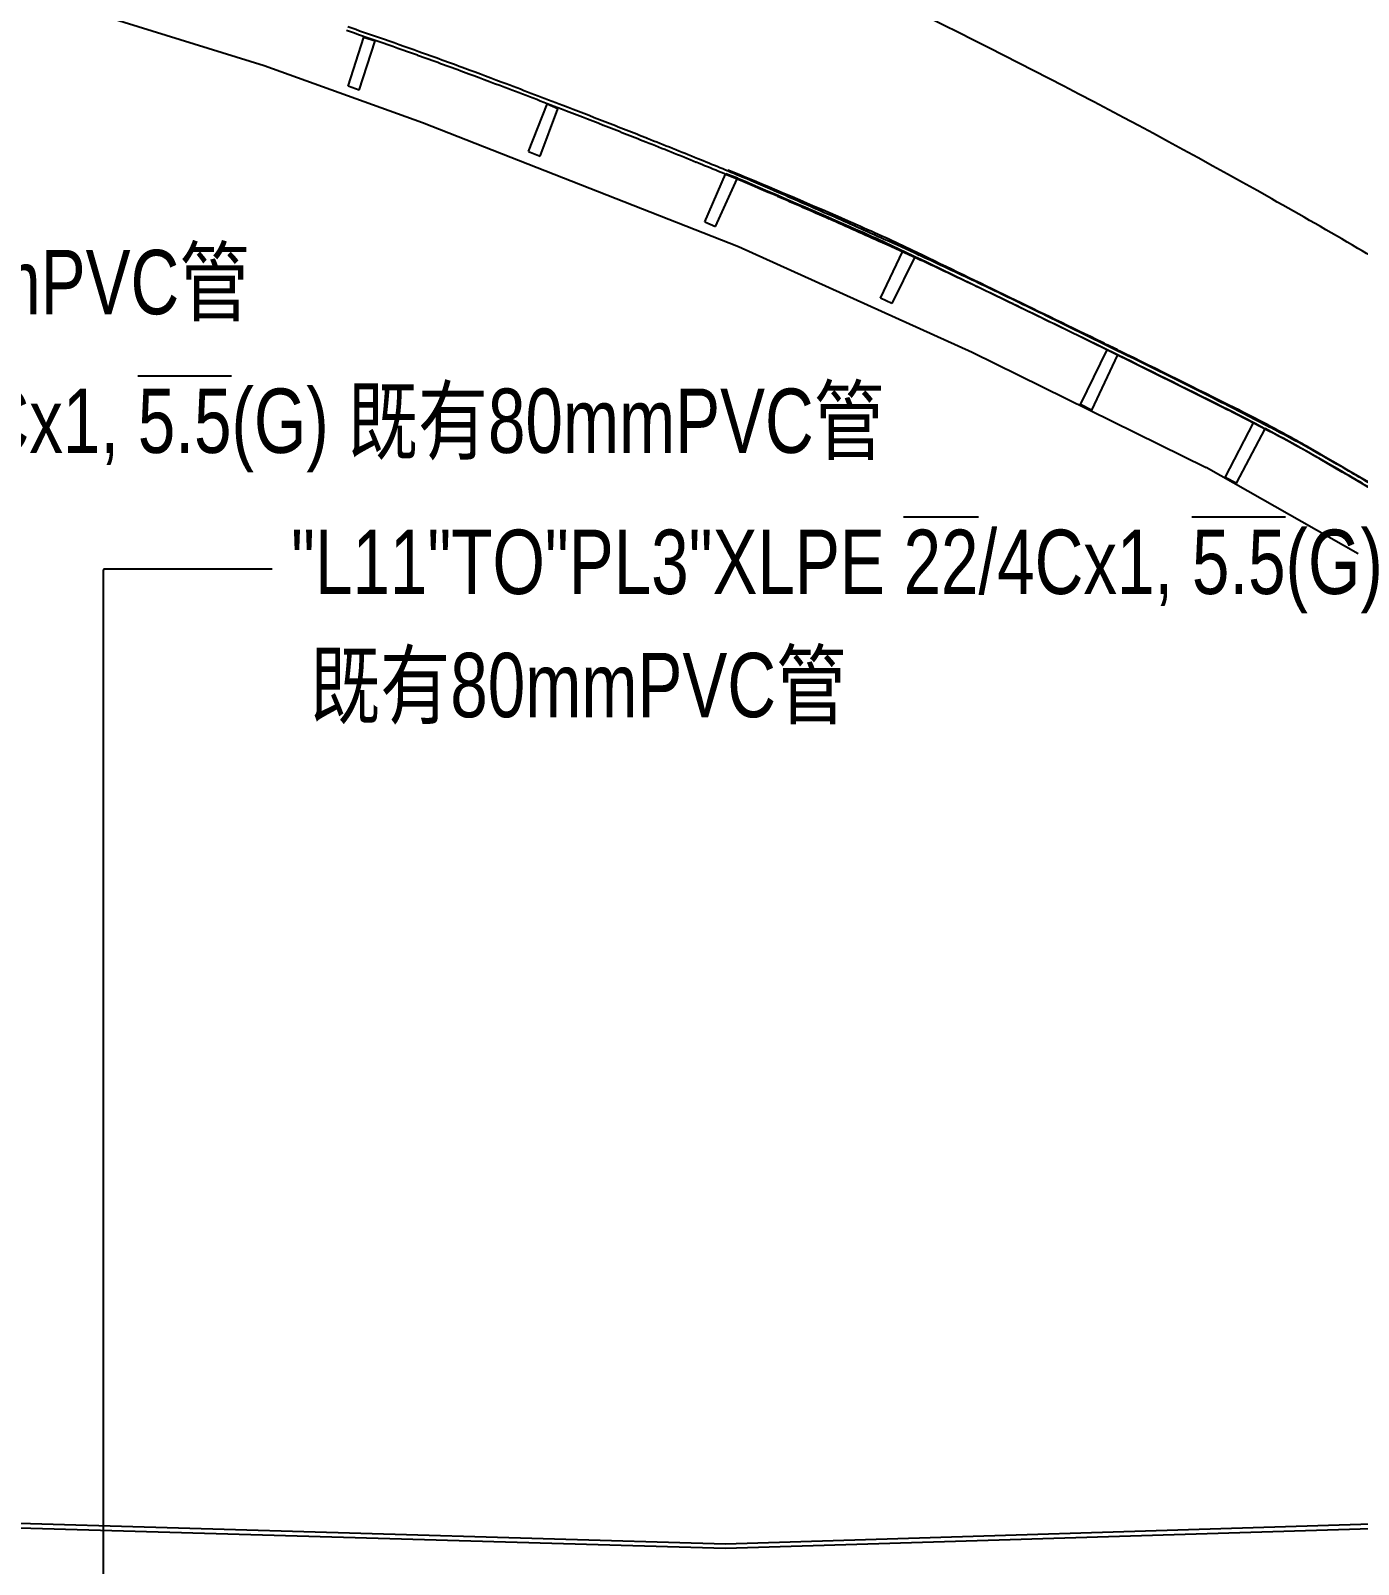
# Model space of a CAD drawing. Extents: x 71210 to 87171, y -11349 to 219.
# Drawn here: x 82581 to 83612, y -3291 to -2100 of the extents above; entities that cross this region are included whole.
import ezdxf

# ---------------------------------------------------------------- set-up
doc = ezdxf.new("R2010")
doc.units = 0
doc.layers.add('建築', color=7, linetype='Continuous')
doc.layers.add('文字', color=6, linetype='Continuous')
doc.styles.add('新細明體', font='')
doc.styles.get('新細明體').set_extended_font_data('新細明體')

msp = doc.modelspace()

# ---------------------------------------------------------------- linework, layer by layer
at = {"layer": '建築', "ltscale": 1000}
for p, q in [((82580.6, -2070.3, -12.7), (82762, -2126.5, -12.7)), ((82827.2, -2142.6, -12.7), (82839.4, -2104.5, -12.7)), ((82835.8, -2145.6, -12.7), (82848.2, -2107.5, -12.7)), ((82839.4, -2104.5, -12.7), (82848.2, -2107.5, -12.7)), ((82762, -2126.5, -12.7), (82884.9, -2170.8, -12.7)), ((82835.8, -2145.6, -12.7), (82827.2, -2142.6, -12.7)), ((82967.2, -2193.4, -12.7), (82981.8, -2156.6, -12.7)), ((82976.4, -2196.9, -12.7), (82990, -2160.3, -12.7)), ((82990, -2160.3, -12.7), (82981.8, -2156.6, -12.7)), ((82884.9, -2170.8, -12.7), (83130.5, -2267.1, -12.7)), ((82967.2, -2193.4, -12.7), (82976.4, -2196.9, -12.7)), ((83104.2, -2248, -12.7), (83120.4, -2211, -12.7)), ((83112.6, -2251.6, -12.7), (83129.3, -2214.5, -12.7)), ((83120.4, -2211, -12.7), (83129.3, -2214.5, -12.7)), ((83129.6, -2214.2, -12.7), (83120.7, -2210.7, -12.7)), ((83130.7, -2211.3, -12.7), (83122.1, -2207.8, -12.7)), ((83104.2, -2248, -12.7), (83112.6, -2251.6, -12.7)), ((83130.5, -2267.1, -12.7), (83311.8, -2349.2, -12.7)), ((83240.8, -2307.3, -12.7), (83258.1, -2270.7, -12.7)), ((83267.4, -2275.1, -12.7), (83249.4, -2311.3, -12.7)), ((83249.4, -2311.3, -12.7), (83240.8, -2307.3, -12.7)), ((83311.8, -2349.2, -12.7), (83493.7, -2438.8, -12.7)), ((83396, -2390, -12.7), (83416.8, -2347.4, -12.7)), ((83424.8, -2351.3, -12.7), (83404.5, -2394.2, -12.7)), ((83404.5, -2394.2, -12.7), (83396, -2390, -12.7)), ((83508.5, -2446.5, -12.7), (83530.5, -2404.1, -12.7)), ((83539.3, -2408.7, -12.7), (83516.9, -2451, -12.7)), ((83611.8, -2505.8, -12.7), (83493.7, -2438.8, -12.7)), ((83516.9, -2451, -12.7), (83508.5, -2446.5, -12.7)), ((80363, -3198.2, -12.7), (83120.3, -3278.3, -12.7)), ((80363.3, -3194.7, -12.7), (83120.3, -3274.8, -12.7)), ((83120.3, -3274.8, -12.7), (83871.3, -3251.7, -12.7)), ((83120.3, -3278.3, -12.7), (83871.3, -3255.2, -12.7))]:
    msp.add_line(p, q, dxfattribs=at)
for centre, radius, start, end in [((80921.7, -6877.7, -12.7), 5336.6, 60.5598, 69.5778), ((79728.9, -11147.8, -15.8), 9563.7, 70.94932, 71.10488), ((79728.9, -11147.8, -15.8), 9566.7, 70.94932, 71.10488), ((81932.6, -4766.2, -15.8), 2812.3, 70.2913, 70.9493), ((81932.6, -4766.2, -15.8), 2815.3, 70.2913, 70.9493), ((81559.5, -5807.9, -15.8), 3918.8, 69.7339, 70.2913), ((81559.5, -5807.9, -15.8), 3921.8, 69.7339, 70.2913), ((81412.3, -6206.5, -15.8), 4343.7, 69.2814, 69.7339), ((81412.3, -6206.5, -15.8), 4346.7, 69.2814, 69.7339), ((80069.8, -9755.7, -15.8), 8138.3, 68.95074, 69.28135), ((80069.8, -9755.7, -15.8), 8141.3, 68.95073, 69.28135), ((80022, -9880, -15.8), 8271.5, 68.70903, 68.95074), ((80022, -9880, -15.8), 8274.5, 68.70898, 68.95073), ((79911.1, -10164.7, -15.8), 8577, 68.47167, 68.70903), ((79911.1, -10164.7, -15.8), 8580, 68.47167, 68.70898), ((81614.7, -5846, -15.8), 3934.4, 67.857, 68.4717), ((81614.7, -5846, -15.8), 3937.4, 67.857, 68.4717), ((81947.1, -5029.1, -15.8), 3052.5, 67.1592, 67.857), ((81947.1, -5029.1, -15.8), 3055.5, 67.1592, 67.857), ((80673.8, -8026.8, -12.7), 6310, 66.1653, 67.0961), ((80960.3, -7424.2, -12.7), 5646.7, 66.3541, 67.396), ((82012, -4875.1, -15.8), 2888.4, 66.5421, 67.1592), ((82012, -4875.1, -15.8), 2885.4, 66.5421, 67.1592), ((80866.4, -7515.1, -15.8), 5766.2, 66.1055, 66.54211), ((80866.4, -7515.1, -15.8), 5763.2, 66.1055, 66.54211), ((80921.7, -6877.7, -12.7), 5336.6, 59.7323, 60.5598), ((80277.8, -8843.6, -15.8), 7216.3, 65.74457, 66.1055), ((80277.8, -8843.6, -15.8), 7219.3, 65.74457, 66.1055), ((82660.4, -3530.1, -12.7), 1394.1, 64.185, 66.1653), ((82726.1, -3391.4, -12.7), 1244.2, 64.1344, 66.3541), ((81959.7, -5111, -15.8), 3125.3, 65.1959, 65.7446), ((81959.7, -5111, -15.8), 3122.3, 65.1959, 65.7446), ((-49366, -276456.8, -12.7), 304577.2, 64.154737, 64.184952), ((-51236.4, -279698.2, -12.7), 308313.3, 64.104693, 64.134397), ((81607.3, -5873.5, -15.8), 3965.3, 64.6629, 65.1959), ((80921.7, -6877.7, -12.7), 5336.6, 59.063, 59.7323), ((81607.3, -5873.5, -15.8), 3962.3, 64.6629, 65.1959), ((80754.2, -7675.1, -15.8), 5955.7, 64.22826, 64.66293), ((80754.2, -7675.1, -15.8), 5958.7, 64.22826, 64.66294), ((80893.8, -7386.1, -15.8), 5637.7, 63.9514, 64.2283), ((80893.8, -7386.1, -15.8), 5634.7, 63.9514, 64.2283), ((69031.2, -31655.6, -15.8), 32651.2, 63.83637, 63.95139), ((69031.2, -31655.6, -15.8), 32648.2, 63.83637, 63.95139), ((82378, -4479.8, -12.7), 2372, 63.8123, 64.1547), ((82225.7, -4786.6, -12.7), 2718, 63.7883, 64.1047), ((77511.5, -14375.2, -12.7), 13399.3, 63.40096, 63.81234), ((76101.6, -17226, -12.7), 16583.1, 63.44294, 63.78833), ((79145.1, -11068.5, -15.8), 9710.9, 63.34217, 63.83637), ((79145.1, -11068.5, -15.8), 9713.9, 63.34217, 63.83637), ((82260.3, -4863.3, -15.8), 2767.6, 62.4164, 63.3422), ((82260.3, -4863.3, -15.8), 2770.6, 62.4164, 63.3422), ((82849.3, -3715.4, -12.7), 1477.7, 62.1621, 63.401), ((82919.3, -3585.9, -12.7), 1334.1, 62.2252, 63.4429), ((83066.5, -3306.4, -12.7), 1018.2, 60.0957, 62.2252), ((82987.7, -3453.3, -12.7), 1181.4, 60.105, 62.1621), ((82845.8, -3742.6, -15.8), 1503.2, 61.1341, 62.4164), ((82845.8, -3742.6, -15.8), 1506.2, 61.1341, 62.4164), ((83021.8, -3423.3, -15.8), 1138.6, 59.6607, 61.1341), ((83021.8, -3423.3, -15.8), 1141.6, 59.6607, 61.1341), ((79239.9, -9959.9, -12.7), 8693.6, 59.3669, 60.09566), ((79917.9, -8792.8, -12.7), 7340.4, 59.2797, 60.10495), ((81171.5, -6584.6, -15.8), 4801.6, 59.2151, 59.6607), ((81171.5, -6584.6, -15.8), 4804.6, 59.2151, 59.6607)]:
    msp.add_arc(centre, radius, start, end, dxfattribs=at)
at = {"layer": '文字'}
for p, q in [((82637.2, -4325.6, -3.9), (82637.2, -2518.2, -3.9)), ((82637.8, -2517.6, -3.9), (82768.2, -2517.6, -3.9))]:
    msp.add_line(p, q, dxfattribs=at)
msp.add_arc((82637.8, -2518.2, -3.9), 0.6, 90, 180, dxfattribs=at)

# ---------------------------------------------------------------- texts
at = {"layer": '文字', "style": '新細明體', "width": 0.8}
for s, p in [('"L9"TO"PL3"XLPE %%O22%%O/4Cx1, %%O5.5%%O(G) 既有80mmPVC管', (81500.5, -2319.8, 6.8)), ('"L10"TO"PL3"XLPE %%O22%%O/4Cx1, %%O5.5%%O(G) 既有80mmPVC管', (81964.2, -2427.5, -5.9)), ('"L11"TO"PL3"XLPE %%O22%%O/4Cx1, %%O5.5%%O(G)', (82782.9, -2537.1, 2.9)), (' 既有80mmPVC管', (82782.9, -2632.8, 2.9))]:
    msp.add_text(s, height=50, dxfattribs=at).set_placement(p)

doc.saveas('drawing.dxf')
